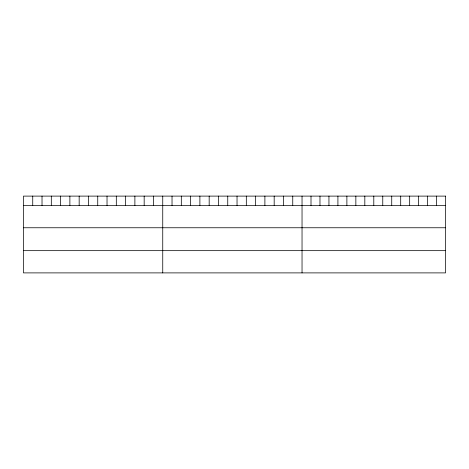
<?xml version="1.0" encoding="UTF-8"?>
<svg xmlns="http://www.w3.org/2000/svg" width="469" height="469" viewBox="0 0 469 469"><rect width="100%" height="100%" fill="white"/><g stroke="black" fill="none" stroke-linecap="round" stroke-linejoin="round"><path stroke-width="0.7" d="M23.45 205.528L445.55 205.528M23.45 227.758L445.55 227.758M23.45 250.663L445.55 250.663M436.58 196.106L436.58 205.528M427.611 196.106L427.611 205.528M418.641 196.106L418.641 205.528M409.671 196.106L409.671 205.528M400.702 196.106L400.702 205.528M391.732 196.106L391.732 205.528M382.763 196.106L382.763 205.528M373.793 196.106L373.793 205.528M364.823 196.106L364.823 205.528M355.854 196.106L355.854 205.528M346.884 196.106L346.884 205.528M337.915 196.106L337.915 205.528M328.945 196.106L328.945 205.528M319.975 196.106L319.975 205.528M311.006 196.106L311.006 205.528M302.036 196.106L302.036 272.894M292.75 196.106L292.75 205.528M283.464 196.106L283.464 205.528M274.177 196.106L274.177 205.528M264.891 196.106L264.891 205.528M255.605 196.106L255.605 205.528M246.319 196.106L246.319 205.528M237.033 196.106L237.033 205.528M227.746 196.106L227.746 205.528M218.46 196.106L218.46 205.528M209.174 196.106L209.174 205.528M199.888 196.106L199.888 205.528M190.602 196.106L190.602 205.528M181.315 196.106L181.315 205.528M172.029 196.106L172.029 205.528M162.743 196.106L162.743 272.894M153.457 196.106L153.457 205.528M144.171 196.106L144.171 205.528M134.884 196.106L134.884 205.528M125.598 196.106L125.598 205.528M116.312 196.106L116.312 205.528M107.026 196.106L107.026 205.528M97.74 196.106L97.74 205.528M88.453 196.106L88.453 205.528M79.167 196.106L79.167 205.528M69.881 196.106L69.881 205.528M60.595 196.106L60.595 205.528M51.309 196.106L51.309 205.528M42.022 196.106L42.022 205.528M32.736 196.106L32.736 205.528M445.55 196.106L23.45 196.106L23.45 272.894L445.55 272.894L445.55 196.106"/></g></svg>
